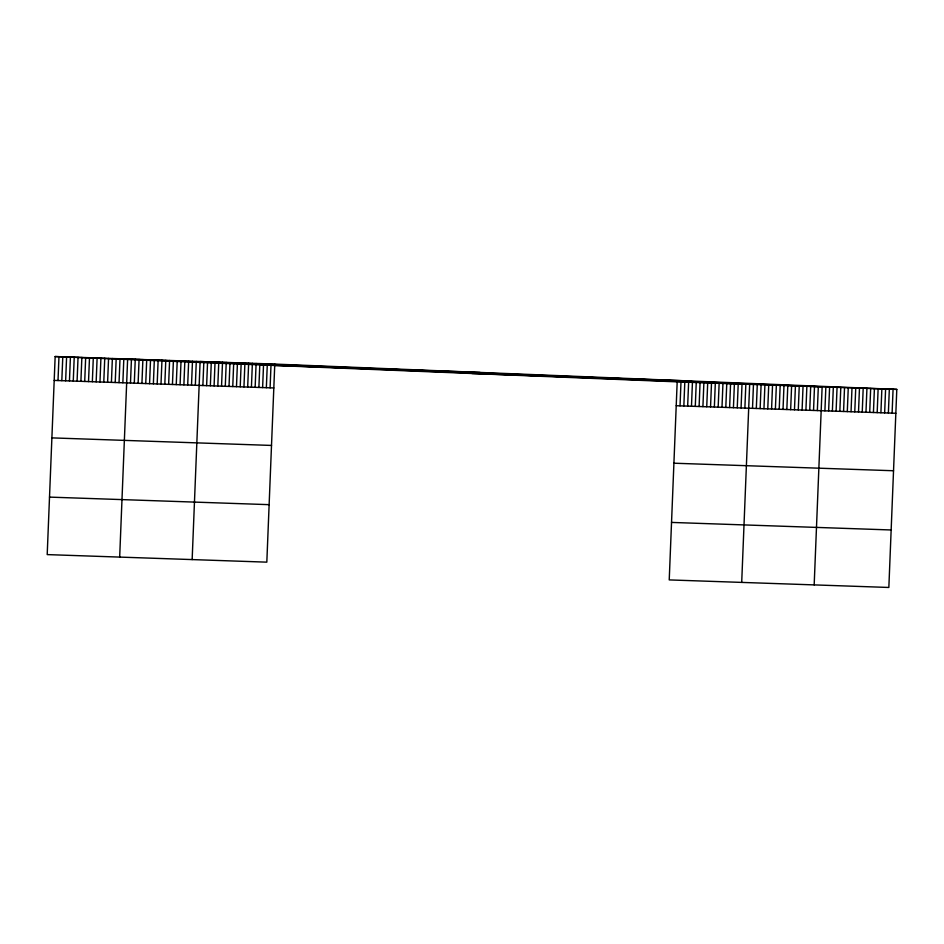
<?xml version="1.0" encoding="UTF-8"?>
<svg xmlns="http://www.w3.org/2000/svg" width="944" height="944" viewBox="0 0 944 944"><rect width="100%" height="100%" fill="white"/><g stroke="black" fill="none" stroke-linecap="round" stroke-linejoin="round"><path stroke-width="1.42" d="M274.775 364.089L55.153 356.537L47.2 554.6L266.822 562.152L274.775 364.089L896.8 389.4L888.847 587.463L669.225 579.911L677.178 381.848L896.8 389.4M58.009 380.538L58.965 356.679M61.82 380.668L62.788 356.808M65.643 380.81L66.599 356.938M69.455 380.939L70.411 357.068M73.266 381.069L74.222 357.198M77.078 381.199L78.045 357.328M80.901 381.329L81.857 357.457M84.712 381.459L85.668 357.587M88.524 381.588L89.491 357.717M92.347 381.718L93.303 357.859M96.158 381.848L97.114 357.988M99.97 381.99L100.925 358.118M103.781 382.119L104.749 358.248M107.604 382.249L108.56 358.378M111.416 382.379L112.371 358.508M115.227 382.509L116.183 358.637M119.038 382.639L120.006 358.767M122.862 382.768L123.817 358.897M119.676 557.09L127.629 359.039L749.654 384.35L741.701 582.401M130.484 383.028L131.44 359.168M134.296 383.17L135.263 359.298M138.119 383.299L139.075 359.428M141.93 383.429L142.886 359.558M145.742 383.559L146.709 359.688M149.565 383.689L150.521 359.817M153.376 383.819L154.332 359.947M157.188 383.948L158.144 360.077M160.999 384.078L161.967 360.219M164.822 384.208L165.778 360.348M168.634 384.35L169.59 360.478M172.445 384.479L173.401 360.608M176.257 384.609L177.224 360.738M180.08 384.739L181.036 360.868M183.891 384.869L184.847 360.997M187.703 384.999L188.658 361.127M191.514 385.128L192.482 361.257M195.337 385.258L196.293 361.399M192.151 559.58L200.104 361.528L822.13 386.839L814.176 584.891M202.877 385.518L203.845 361.658M206.618 385.648L207.574 361.776M210.347 385.777L211.303 361.906M214.087 385.907L215.043 362.036M217.816 386.037L218.772 362.166M221.545 386.167L222.513 362.295M225.286 386.297L226.241 362.425M229.014 386.415L229.982 362.555M232.755 386.544L233.711 362.685M236.484 386.674L237.44 362.803M240.213 386.804L241.18 362.933M243.953 386.934L244.909 363.062M247.682 387.064L248.65 363.192M251.423 387.193L252.378 363.322M255.151 387.323L256.107 363.452M258.892 387.441L259.848 363.582M262.621 387.571L263.577 363.711M266.35 387.701L267.317 363.841M270.09 387.831L271.046 363.959M680.034 405.849L680.99 381.99M683.845 405.979L684.801 382.119M687.657 406.121L688.624 382.249M691.48 406.25L692.436 382.379M695.291 406.38L696.247 382.509M699.103 406.51L700.059 382.639M702.914 406.64L703.882 382.768M706.737 406.77L707.693 382.898M710.549 406.899L711.505 383.028M714.36 407.029L715.316 383.17M718.172 407.159L719.139 383.299M721.995 407.301L722.951 383.429M725.806 407.43L726.762 383.559M729.618 407.56L730.573 383.689M733.429 407.69L734.397 383.819M737.252 407.82L738.208 383.948M741.064 407.95L742.019 384.078M744.875 408.079L745.843 384.208M752.51 408.339L753.465 384.479M756.321 408.481L757.277 384.609M760.132 408.61L761.1 384.739M763.956 408.74L764.911 384.869M767.767 408.87L768.723 384.999M771.578 409L772.534 385.128M775.39 409.13L776.357 385.258M779.213 409.259L780.169 385.4M783.024 409.389L783.98 385.53M786.836 409.519L787.792 385.659M790.647 409.661L791.615 385.789M794.47 409.79L795.426 385.919M798.282 409.92L799.238 386.049M802.093 410.05L803.049 386.179M805.916 410.18L806.872 386.308M809.728 410.31L810.684 386.438M813.539 410.439L814.495 386.58M817.351 410.569L818.318 386.71M824.903 410.829L825.858 386.969M828.631 410.959L829.599 387.087M832.372 411.088L833.328 387.217M836.101 411.218L837.057 387.347M839.841 411.348L840.797 387.477M843.57 411.478L844.526 387.606M847.299 411.608L848.267 387.736M851.04 411.726L851.995 387.866M854.768 411.855L855.736 387.996M858.509 411.985L859.465 388.126M862.238 412.115L863.194 388.244M865.967 412.245L866.934 388.373M869.707 412.375L870.663 388.503M873.436 412.504L874.404 388.633M877.177 412.634L878.132 388.763M880.905 412.752L881.861 388.893M884.646 412.882L885.602 389.022M888.375 413.012L889.331 389.152M892.104 413.142L893.071 389.27M260.426 364.891L480.048 372.443M471.906 373.505L691.539 381.046M54.197 380.408L273.819 387.96M676.211 405.719L895.844 413.271M51.885 437.886L271.518 445.438M673.91 463.209L893.531 470.749M49.513 497.11L269.134 504.662M671.526 522.421L891.16 529.973M55.153 356.537L677.178 381.848"/></g></svg>
